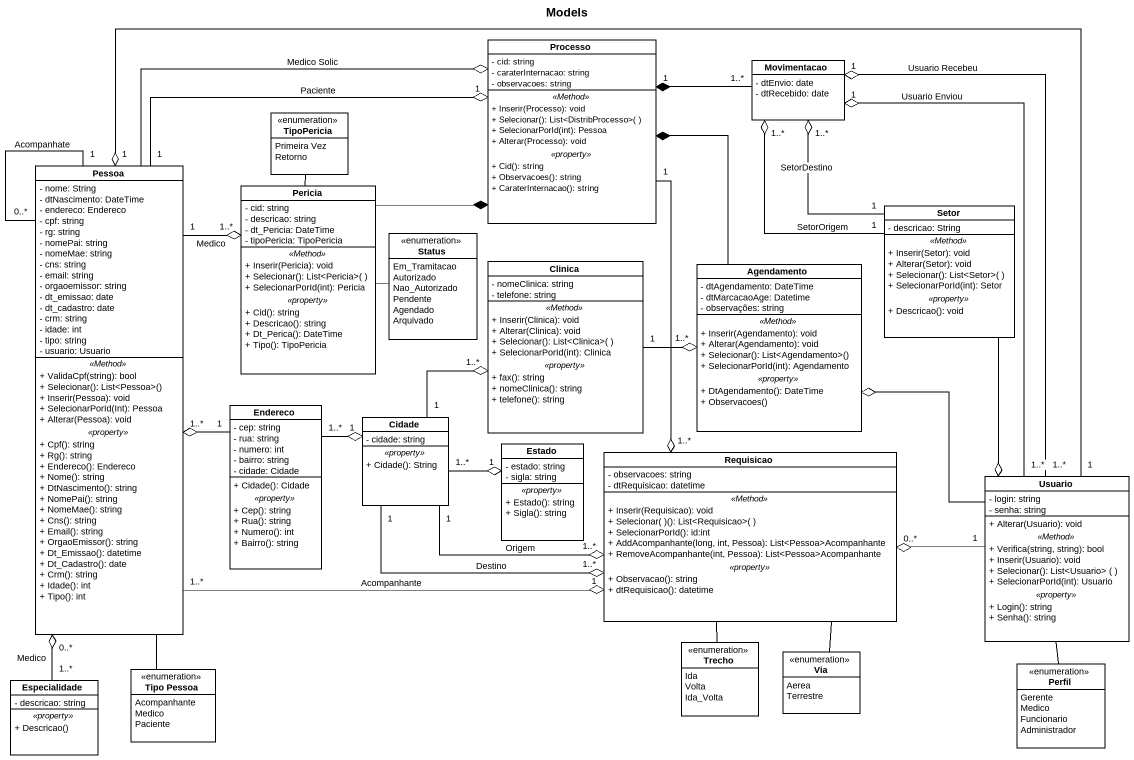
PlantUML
@startuml
title Models
hide circle
hide empty members
skinparam classAttributeIconSize 0
class Processo {
  - cid: string
  - caraterInternacao: string
  - observacoes: string
  .. <<Method>> ..
  + Inserir(Processo): void
  + Selecionar(): List<DistribProcesso>( )
  + SelecionarPorId(int): Pessoa
  + Alterar(Processo): void
  .. <<property>> ..
  + Cid(): string
  + Observacoes(): string
  + CaraterInternacao(): string
}
class Movimentacao {
  - dtEnvio: date
  - dtRecebido: date
}
enum TipoPericia {
  Primeira Vez
  Retorno
}
class Pessoa {
  - nome: String
  - dtNascimento: DateTime
  - endereco: Endereco
  - cpf: string
  - rg: string
  - nomePai: string
  - nomeMae: string
  - cns: string
  - email: string
  - orgaoemissor: string
  - dt_emissao: date
  - dt_cadastro: date
  - crm: string
  - idade: int
  - tipo: string
  - usuario: Usuario
  .. <<Method>> ..
  + ValidaCpf(string): bool
  + Selecionar(): List<Pessoa>()
  + Inserir(Pessoa): void
  + SelecionarPorId(Int): Pessoa
  + Alterar(Pessoa): void
  .. <<property>> ..
  + Cpf(): string
  + Rg(): string
  + Endereco(): Endereco
  + Nome(): string
  + DtNascimento(): string
  + NomePai(): string
  + NomeMae(): string
  + Cns(): string
  + Email(): string
  + OrgaoEmissor(): string
  + Dt_Emissao(): datetime
  + Dt_Cadastro(): date
  + Crm(): string
  + Idade(): int
  + Tipo(): int
}
class Pericia {
  - cid: string
  - descricao: string
  - dt_Pericia: DateTime
  - tipoPericia: TipoPericia
  .. <<Method>> ..
  + Inserir(Pericia): void
  + Selecionar(): List<Pericia>( )
  + SelecionarPorId(int): Pericia
  .. <<property>> ..
  + Cid(): string
  + Descricao(): string
  + Dt_Perica(): DateTime
  + Tipo(): TipoPericia
}
class Setor {
  - descricao: String
  .. <<Method>> ..
  + Inserir(Setor): void
  + Alterar(Setor): void
  + Selecionar(): List<Setor>( )
  + SelecionarPorId(int): Setor
  .. <<property>> ..
  + Descricao(): void
}
enum Status {
  Em_Tramitacao
  Autorizado
  Nao_Autorizado
  Pendente
  Agendado
  Arquivado
}
class Clinica {
  - nomeClinica: string
  - telefone: string
  .. <<Method>> ..
  + Inserir(Clinica): void
  + Alterar(Clinica): void
  + Selecionar(): List<Clinica>( )
  + SelecionarPorId(int): Clinica
  .. <<property>> ..
  + fax(): string
  + nomeClinica(): string
  + telefone(): string
}
class Agendamento {
  - dtAgendamento: DateTime
  - dtMarcacaoAge: Datetime
  - observações: string
  .. <<Method>> ..
  + Inserir(Agendamento): void
  + Alterar(Agendamento): void
  + Selecionar(): List<Agendamento>()
  + SelecionarPorId(int): Agendamento
  .. <<property>> ..
  + DtAgendamento(): DateTime
  + Observacoes()
}
class Endereco {
  - cep: string
  - rua: string
  - numero: int
  - bairro: string
  - cidade: Cidade
  --
  + Cidade(): Cidade
  .. <<property>> ..
  + Cep(): string
  + Rua(): string
  + Numero(): int
  + Bairro(): string
}
class Cidade {
  - cidade: string
  .. <<property>> ..
  + Cidade(): String
}
class Estado {
  - estado: string
  - sigla: string
  .. <<property>> ..
  + Estado(): string
  + Sigla(): string
}
class Requisicao {
  - observacoes: string
  - dtRequisicao: datetime
  .. <<Method>> ..
  + Inserir(Requisicao): void
  + Selecionar( )(): List<Requisicao>( )
  + SelecionarPorId(): id:int
  + AddAcompanhante(long, int, Pessoa): List<Pessoa>Acompanhante
  + RemoveAcompanhante(int, Pessoa): List<Pessoa>Acompanhante
  .. <<property>> ..
  + Observacao(): string
  + dtRequisicao(): datetime
}
class Usuario {
  - login: string
  - senha: string
  --
  + Alterar(Usuario): void
  .. <<Method>> ..
  + Verifica(string, string): bool
  + Inserir(Usuario): void
  + Selecionar(): List<Usuario> ( )
  + SelecionarPorId(int): Usuario
  .. <<property>> ..
  + Login(): string
  + Senha(): string
}
enum "Tipo Pessoa" as Tipo_Pessoa {
  Acompanhante
  Medico
  Paciente
}
enum Trecho {
  Ida
  Volta
  Ida_Volta
}
enum Via {
  Aerea
  Terrestre
}
enum Perfil {
  Gerente
  Medico
  Funcionario
  Administrador
}
class Especialidade {
  - descricao: string
  .. <<property>> ..
  + Descricao()
}
Processo "1" --o "1..*" Requisicao
Movimentacao "1..*" -left-* "1" Processo
TipoPericia -- Pericia
Pessoa "1" -right-o "1" Processo : Paciente
Pessoa -right-o Processo : Medico Solic
Pessoa "1" -- "0..*" Pessoa : Acompanhate
Pessoa "1" -up-o "1..*" Pericia : Medico
Pessoa "1..*" -right-o "1" Requisicao : Acompanhante
Pericia -right-* Processo
Setor "1" -up-o "1..*" Movimentacao : SetorOrigem
Setor "1" -up-o "1..*" Movimentacao : SetorDestino
Setor --o Usuario
Status -left- Pericia
Clinica "1" -right-o "1..*" Agendamento
Agendamento -up-* Processo
Endereco "1" -left-o "1..*" Pessoa
Endereco "1..*" -right-o "1" Cidade
Cidade "1" -up-o "1..*" Clinica
Cidade "1..*" -right-o "1" Estado
Cidade "1" -right-o "1..*" Requisicao : Origem
Cidade "1" -right-o "1..*" Requisicao : Destino
Usuario "1..*" -up-o "1" Movimentacao : Usuario Recebeu
Usuario "1..*" -up-o "1" Movimentacao : Usuario Enviou
Usuario "1" -left-o "1" Pessoa
Usuario -up-o Agendamento
Usuario "1" -left-o "0..*" Requisicao
Tipo_Pessoa -up- Pessoa
Trecho -up- Requisicao
Via -up- Requisicao
Perfil -up- Usuario
Especialidade "1..*" -up-o "0..*" Pessoa : Medico
@enduml
